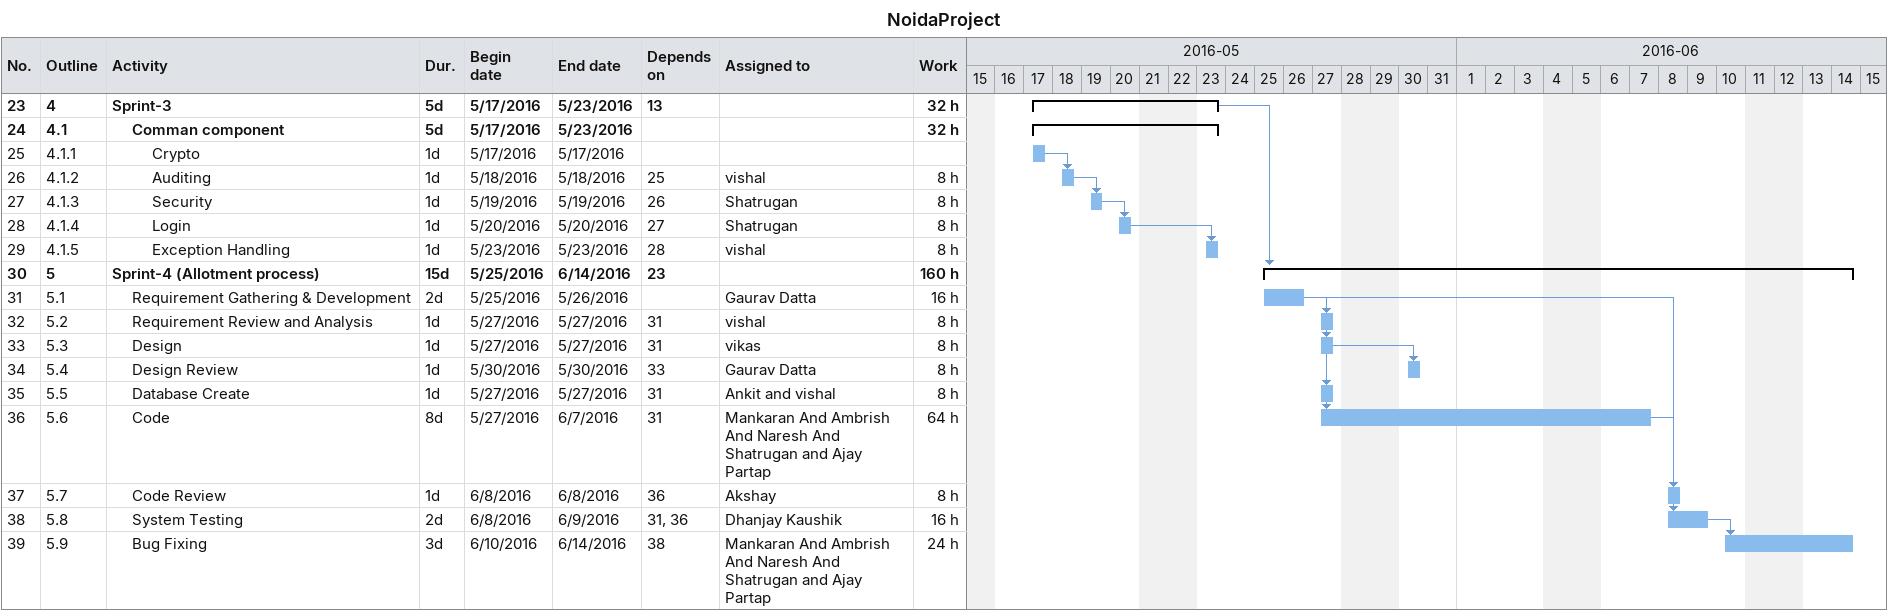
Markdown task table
NoidaProject

| ID | WBS | Task | Duration | Start | Finish | Predecessors | Resources | Work (h) |
|---|---|---|---|---|---|---|---|---|
| 23 | 4 | **Sprint-3** | 5d | 2016-05-17 | 2016-05-23 | 13 |  | 32 |
| 24 | 4.1 | **Comman component** | 5d | 2016-05-17 | 2016-05-23 |  |  | 32 |
| 25 | 4.1.1 | Crypto | 1d | 2016-05-17 | 2016-05-17 |  |  |  |
| 26 | 4.1.2 | Auditing | 1d | 2016-05-18 | 2016-05-18 | 25 | vishal | 8 |
| 27 | 4.1.3 | Security | 1d | 2016-05-19 | 2016-05-19 | 26 | Shatrugan | 8 |
| 28 | 4.1.4 | Login | 1d | 2016-05-20 | 2016-05-20 | 27 | Shatrugan | 8 |
| 29 | 4.1.5 | Exception Handling | 1d | 2016-05-23 | 2016-05-23 | 28 | vishal | 8 |
| 30 | 5 | **Sprint-4 (Allotment process)** | 15d | 2016-05-25 | 2016-06-14 | 23 |  | 160 |
| 31 | 5.1 | Requirement Gathering & Development | 2d | 2016-05-25 | 2016-05-26 |  | Gaurav Datta | 16 |
| 32 | 5.2 | Requirement Review and Analysis | 1d | 2016-05-27 | 2016-05-27 | 31 | vishal | 8 |
| 33 | 5.3 | Design | 1d | 2016-05-27 | 2016-05-27 | 31 | vikas | 8 |
| 34 | 5.4 | Design Review | 1d | 2016-05-30 | 2016-05-30 | 33 | Gaurav Datta | 8 |
| 35 | 5.5 | Database Create | 1d | 2016-05-27 | 2016-05-27 | 31 | Ankit and vishal | 8 |
| 36 | 5.6 | Code | 8d | 2016-05-27 | 2016-06-07 | 31 | Mankaran And Ambrish And Naresh And Shatrugan and Ajay Partap | 64 |
| 37 | 5.7 | Code Review | 1d | 2016-06-08 | 2016-06-08 | 36 | Akshay | 8 |
| 38 | 5.8 | System Testing | 2d | 2016-06-08 | 2016-06-09 | 31, 36 | Dhanjay Kaushik | 16 |
| 39 | 5.9 | Bug Fixing | 3d | 2016-06-10 | 2016-06-14 | 38 | Mankaran And Ambrish And Naresh And Shatrugan and Ajay Partap | 24 |
